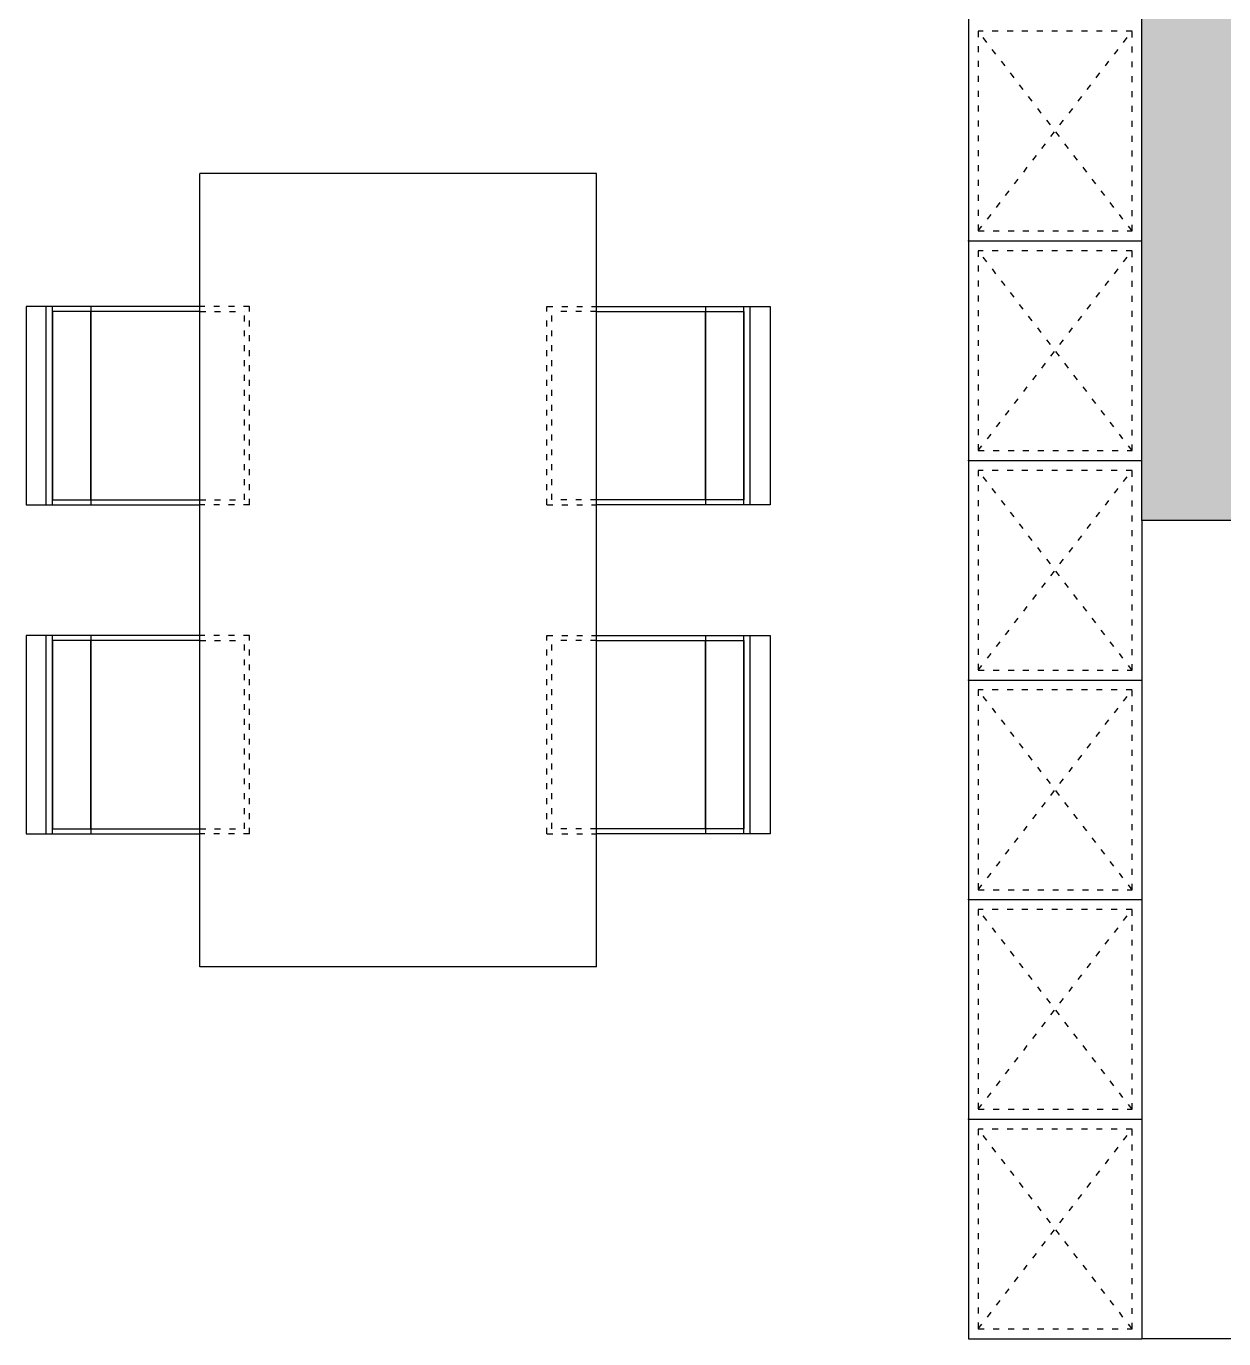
# Model space of a CAD drawing. Header units: inches. Extents: x -41 to 18814, y 11 to 13475.
# Drawn here: x 11644 to 14059, y 6600 to 9247 of the extents above; entities that cross this region are included whole.
import ezdxf

# ---------------------------------------------------------------- set-up
doc = ezdxf.new("R2010")
doc.units = ezdxf.units.IN
doc.header["$MEASUREMENT"] = 0
doc.linetypes.add('ACAD_ISO03W100', pattern=[30, 12, -18])
for name, color, linetype in [('EVH 立面填充', 8, 'Continuous'), ('IBS-182-原建筑非承重墙', 150, 'Continuous'), ('IBS-200-原建筑承重墙柱', 200, 'Continuous'), ('IDS-040-固定高家具', 40, 'Continuous'), ('IFF-51-活动家具', 51, 'Continuous')]:
    doc.layers.add(name, color=color, linetype=linetype)

msp = doc.modelspace()

# ---------------------------------------------------------------- hatches: boundary and pattern name
at = {"layer": 'EVH 立面填充'}
h = msp.add_hatch(color=256, dxfattribs=at)
h.dxf.hatch_style = 1
h.paths.add_polyline_path([(13894, 9699.8), (13894, 8249.8), (14114, 8249.8), (14114, 9939.8), (13684, 9939.8), (13684, 9699.8)])

# ---------------------------------------------------------------- linework, layer by layer
for p in [(13544, 8814.1), (13544, 8371.2), (13544, 7928.4), (13544, 7485.5), (13544, 7042.6)]:
    msp.add_point(p)
at = {"layer": 'IBS-182-原建筑非承重墙'}
for p in [(13894, 8249.8), (14214, 6599.8)]:
    msp.add_line(p, (13894, 6599.8), dxfattribs=at)
at = {"layer": 'IBS-200-原建筑承重墙柱', "ltscale": 0.02}
for p, q in [((13894, 8249.8), (13894, 9699.8)), ((14114, 8249.8), (13894, 8249.8))]:
    msp.add_line(p, q, dxfattribs=at)
at = {"layer": 'IDS-040-固定高家具'}
for p, q in [((13544, 9699.8), (13544, 6599.8)), ((13544, 8814.1), (13894, 8814.1)), ((13544, 8371.2), (13894, 8371.2)), ((13544, 7928.4), (13894, 7928.4)), ((13544, 7485.5), (13894, 7485.5)), ((13544, 7042.6), (13894, 7042.6)), ((13544, 6599.8), (13894, 6599.8))]:
    msp.add_line(p, q, dxfattribs=at)
at = {"layer": 'IDS-040-固定高家具', "linetype": 'ACAD_ISO03W100'}
for p, q in [((13564, 8834.1), (13874, 9236.9)), ((13874, 8834.1), (13564, 9236.9)), ((13564, 8391.2), (13874, 8794.1)), ((13874, 8391.2), (13564, 8794.1)), ((13564, 7948.4), (13874, 8351.2)), ((13874, 7948.4), (13564, 8351.2)), ((13564, 7505.5), (13874, 7908.4)), ((13874, 7505.5), (13564, 7908.4)), ((13564, 7062.6), (13874, 7465.5)), ((13874, 7062.6), (13564, 7465.5)), ((13564, 6619.8), (13874, 7022.6)), ((13874, 6619.8), (13564, 7022.6))]:
    msp.add_line(p, q, dxfattribs=at)
for points in [[(13564, 8834.1), (13874, 8834.1), (13874, 9236.9), (13564, 9236.9)], [(13564, 8391.2), (13874, 8391.2), (13874, 8794.1), (13564, 8794.1)], [(13564, 7948.4), (13874, 7948.4), (13874, 8351.2), (13564, 8351.2)], [(13564, 7505.5), (13874, 7505.5), (13874, 7908.4), (13564, 7908.4)], [(13564, 7062.6), (13874, 7062.6), (13874, 7465.5), (13564, 7465.5)], [(13564, 6619.8), (13874, 6619.8), (13874, 7022.6), (13564, 7022.6)]]:
    msp.add_lwpolyline(points, close=True, dxfattribs=at)
at = {"layer": 'IFF-51-活动家具'}
for p, q in [((12794, 8949.8, 0), (11993.9, 8949.8, 0)), ((11994, 7349.8, 0), (11993.9, 8949.8)), ((12794, 7349.8), (12794, 8949.8)), ((11994, 8681.6, 0), (11644, 8681.6, 0)), ((11644, 8681.6, 0), (11644, 8281.6, 0)), ((11684, 8681.6, 0), (11644, 8681.6, 0)), ((11684, 8281.6, 0), (11684, 8681.6, 0)), ((11696.7, 8281.6, 0), (11696.7, 8681.6, 0)), ((11696.7, 8671.6, 0), (11696.7, 8291.6, 0)), ((11774, 8671.6, 0), (11696.7, 8671.6, 0)), ((11774, 8681.6, 0), (11774, 8281.6, 0)), ((11774, 8671.6, 0), (11774, 8291.6, 0)), ((11994, 8671.6, 0), (11774, 8671.6, 0)), ((11774, 8291.6, 0), (11774, 8671.6, 0)), ((12794, 8681.6, 0), (13144, 8681.6, 0)), ((12794, 8671.6, 0), (13014, 8671.6, 0)), ((13014, 8681.6, 0), (13014, 8281.6, 0)), ((13014, 8671.6, 0), (13014, 8291.6, 0)), ((13014, 8291.6, 0), (13014, 8671.6, 0)), ((13014, 8671.6, 0), (13091.2, 8671.6, 0)), ((13091.2, 8281.6, 0), (13091.2, 8681.6, 0)), ((13091.2, 8671.6, 0), (13091.2, 8291.6, 0)), ((13104, 8281.6, 0), (13104, 8681.6, 0)), ((13104, 8681.6, 0), (13144, 8681.6, 0)), ((13144, 8681.6, 0), (13144, 8281.6, 0)), ((11696.7, 8291.6, 0), (11774, 8291.6, 0)), ((11774, 8291.6, 0), (11993.9, 8291.6, 0)), ((13014, 8291.6, 0), (12794, 8291.6, 0)), ((13091.2, 8291.6, 0), (13014, 8291.6, 0)), ((11644, 8281.6, 0), (11994, 8281.6, 0)), ((11644, 8281.6, 0), (11684, 8281.6, 0)), ((13144, 8281.6, 0), (12794, 8281.6, 0)), ((13144, 8281.6, 0), (13104, 8281.6, 0)), ((11994, 8018, 0), (11644, 8018, 0)), ((11644, 8018, 0), (11644, 7618, 0)), ((11684, 8018, 0), (11644, 8018, 0)), ((11684, 7618, 0), (11684, 8018, 0)), ((11696.7, 7618, 0), (11696.7, 8018, 0)), ((11696.7, 8008, 0), (11696.7, 7628, 0)), ((11774, 8008, 0), (11696.7, 8008, 0)), ((11774, 8018, 0), (11774, 7618, 0)), ((11774, 8008, 0), (11774, 7628, 0)), ((11994, 8008, 0), (11774, 8008, 0)), ((11774, 7628, 0), (11774, 8008, 0)), ((12794, 8018, 0), (13144, 8018, 0)), ((12794, 8008, 0), (13014, 8008, 0)), ((13014, 8018, 0), (13014, 7618, 0)), ((13014, 8008, 0), (13014, 7628, 0)), ((13014, 7628, 0), (13014, 8008, 0)), ((13014, 8008, 0), (13091.2, 8008, 0)), ((13091.2, 7618, 0), (13091.2, 8018, 0)), ((13091.2, 8008, 0), (13091.2, 7628, 0)), ((13104, 7618, 0), (13104, 8018, 0)), ((13104, 8018, 0), (13144, 8018, 0)), ((13144, 8018, 0), (13144, 7618, 0)), ((11696.7, 7628, 0), (11774, 7628, 0)), ((11774, 7628, 0), (11993.9, 7628, 0)), ((13014, 7628, 0), (12794, 7628, 0)), ((13091.2, 7628, 0), (13014, 7628, 0)), ((11644, 7618, 0), (11994, 7618, 0)), ((11644, 7618, 0), (11684, 7618, 0)), ((13144, 7618, 0), (12794, 7618, 0)), ((13144, 7618, 0), (13104, 7618, 0)), ((12794, 7349.8, 0), (11994, 7349.8, 0))]:
    msp.add_line(p, q, dxfattribs=at)
at = {"layer": 'IFF-51-活动家具', "linetype": 'ACAD_ISO03W100'}
for p, q in [((11993.9, 8671.6, 0), (12084, 8671.6, 0)), ((12094, 8681.6, 0), (11994, 8681.6, 0)), ((12084, 8291.6, 0), (12084, 8671.6, 0)), ((12094, 8281.6, 0), (12094, 8681.6, 0)), ((12694, 8281.6, 0), (12694, 8681.6, 0)), ((12694, 8681.6, 0), (12794, 8681.6, 0)), ((12704, 8291.6, 0), (12704, 8671.6, 0)), ((12794, 8671.6, 0), (12704, 8671.6, 0)), ((11993.9, 8291.6, 0), (12084, 8291.6, 0)), ((12794, 8291.6, 0), (12704, 8291.6, 0)), ((12094, 8281.6, 0), (11994, 8281.6, 0)), ((12694, 8281.6, 0), (12794, 8281.6, 0)), ((11993.9, 8008, 0), (12084, 8008, 0)), ((12094, 8018, 0), (11994, 8018, 0)), ((12084, 7628, 0), (12084, 8008, 0)), ((12094, 7618, 0), (12094, 8018, 0)), ((12694, 7618, 0), (12694, 8018, 0)), ((12694, 8018, 0), (12794, 8018, 0)), ((12704, 7628, 0), (12704, 8008, 0)), ((12794, 8008, 0), (12704, 8008, 0)), ((11993.9, 7628, 0), (12084, 7628, 0)), ((12794, 7628, 0), (12704, 7628, 0)), ((12094, 7618, 0), (11994, 7618, 0)), ((12694, 7618, 0), (12794, 7618, 0))]:
    msp.add_line(p, q, dxfattribs=at)

doc.saveas('drawing.dxf')
